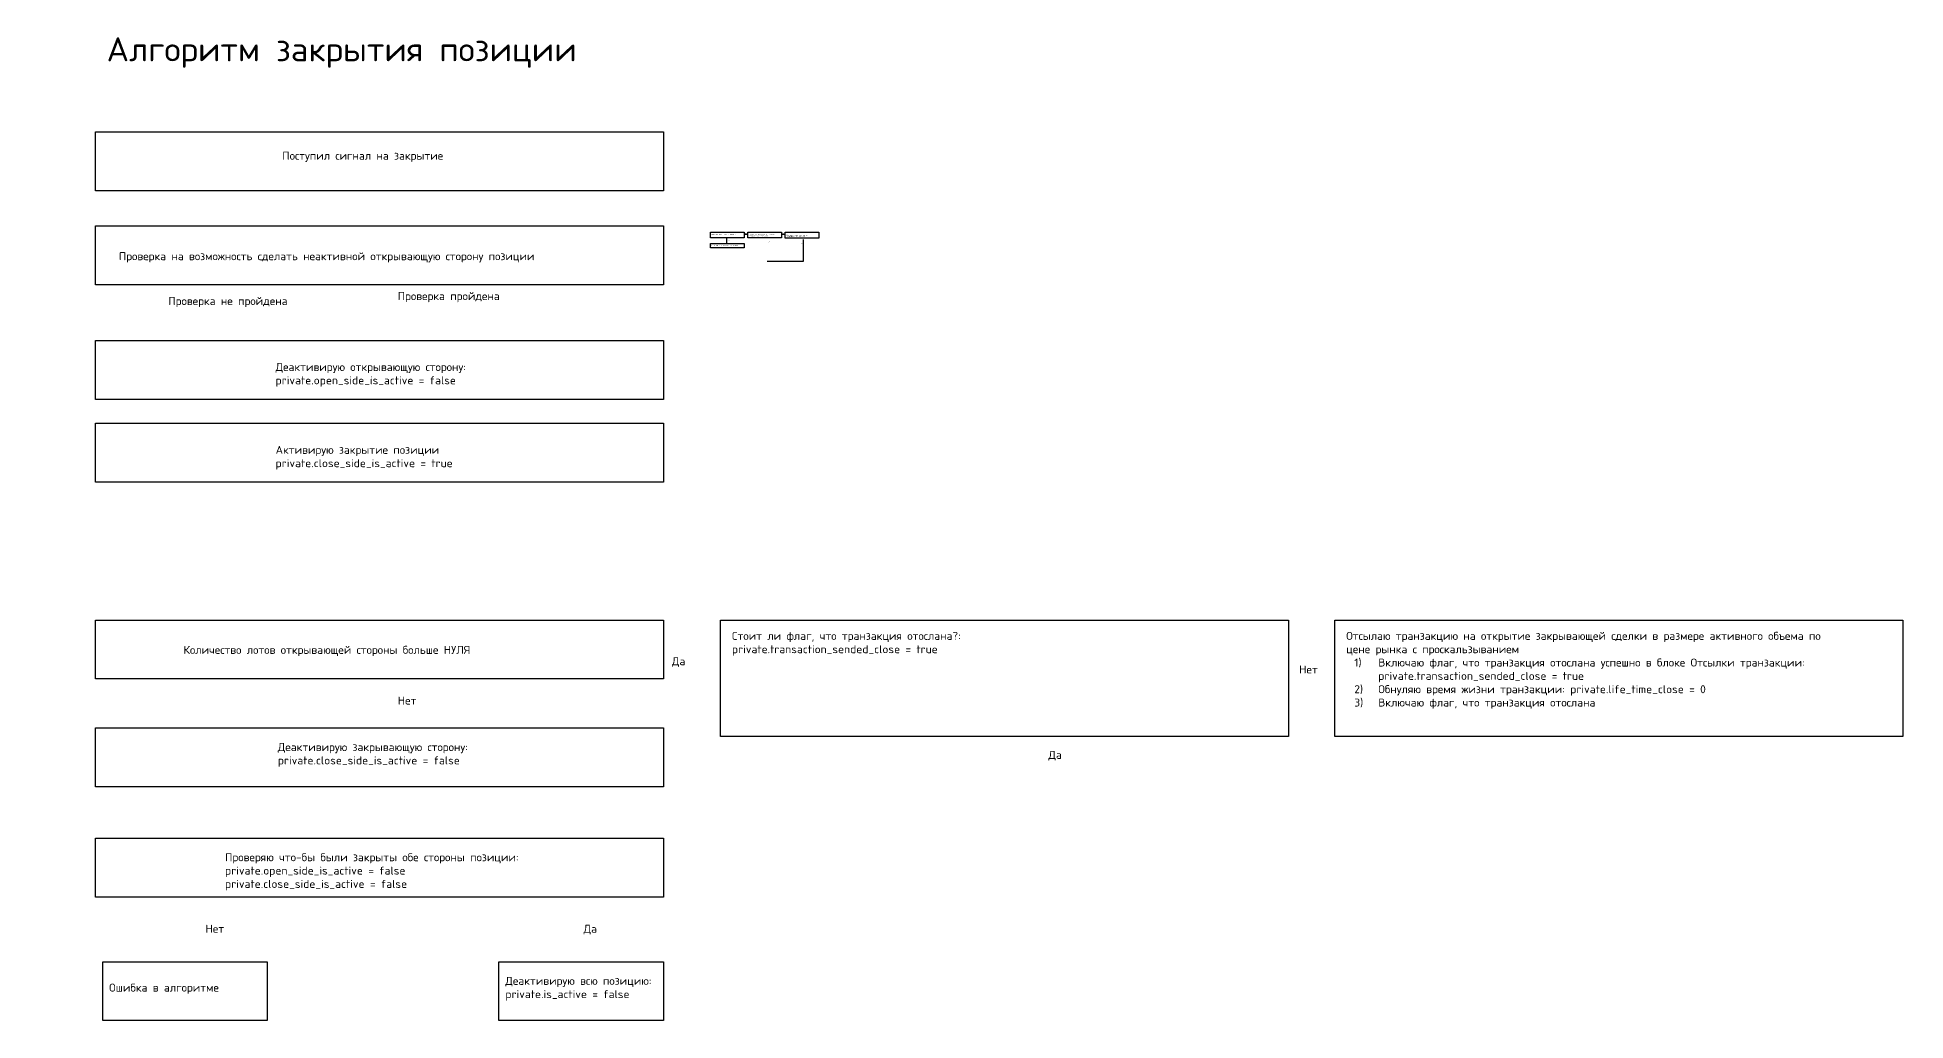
# Model space of a CAD drawing. Header units: metres. Extents: x 5387 to 32417, y 4252 to 8204.
# Drawn here: x 14401 to 16735, y 5285 to 6514 of the extents above; entities that cross this region are included whole.
import ezdxf

# ---------------------------------------------------------------- set-up
doc = ezdxf.new("R2010")
doc.units = ezdxf.units.M
doc.styles.get("Standard").update_dxf_attribs({"font": 'simplex.shx'})

msp = doc.modelspace()

# ---------------------------------------------------------------- linework, layer by layer
for points in [[(14473.6, 6395.9), (15183.3, 6395.9), (15183.3, 6322.2), (14473.6, 6322.2)], [(14473.6, 6278.3), (15183.3, 6278.3), (15183.3, 6204.6), (14473.6, 6204.6)], [(15242, 6270.4), (15284.1, 6270.4), (15284.1, 6263.4), (15242, 6263.4)], [(15242, 6256.4), (15284.1, 6256.4), (15284.1, 6251.1), (15242, 6251.1)], [(15288.8, 6270.4), (15331, 6270.4), (15331, 6263.3), (15288.8, 6263.3)], [(15335.5, 6270.4), (15377.6, 6270.4), (15377.6, 6263), (15335.5, 6263)], [(14473.6, 6135.2), (15183.3, 6135.2), (15183.3, 6061.5), (14473.6, 6061.5)], [(14473.6, 6031.6), (15183.3, 6031.6), (15183.3, 5957.9), (14473.6, 5957.9)], [(14473.6, 5785.6), (15183.3, 5785.6), (15183.3, 5712), (14473.6, 5712)], [(15254.6, 5785.6), (15964.3, 5785.6), (15964.3, 5640.1), (15254.6, 5640.1)], [(16022, 5785.6), (16731.8, 5785.6), (16731.8, 5640.1), (16022, 5640.1)], [(14473.6, 5650.8), (15183.3, 5650.8), (15183.3, 5577.1), (14473.6, 5577.1)], [(14473.6, 5512.9), (15183.3, 5512.9), (15183.3, 5439.3), (14473.6, 5439.3)]]:
    msp.add_lwpolyline(points, close=True)
at = {"flags": 128}
for points in [[(14834.4, 6281.1, 0, 10, 0), (14834.4, 6301.1, 0, 0, 0), (14834.4, 6321.9, 0, 0, 0)], [(15084.8, 5785.8, 0, 10, 0), (15084.8, 5808, 0, 0, 0), (15084.8, 5852.5, 0, 0, 0), (15771.4, 5852.5, 0, 0, 0), (15771.4, 6265.7, 0, 0, 0), (18371.6, 6265.7, 0, 0, 0), (18371.6, 5777, 0, 0, 0)], [(15224.6, 6269.1, 0, 10, 0), (15204.5, 6269.1, 0, 0, 0), (15183.8, 6269.1, 0, 0, 0)], [(15229.2, 6234.4, 0, 2, 0), (15243.1, 6234.4, 0, 0, 0), (15312.7, 6234.4, 0, 0, 0), (15312.7, 6263.1, 0, 0, 0)], [(14464.4, 6243.2, 0, 10, 0), (14438.3, 6243.2, 0, 0, 0), (14406.1, 6243.2, 0, 0, 0), (14406.1, 6154.8, 0, 0, 0), (14750.2, 6154.8, 0, 0, 0), (14750.2, 6200.7, 0, 0, 0)], [(15186.7, 6234.5, 0, 10, 0), (15206.8, 6234.5, 0, 0, 0), (15227.5, 6234.5, 0, 0, 0)], [(15262, 6234.6, 0, 2, 0), (15262, 6240.7, 0, 0, 0), (15262, 6250.5, 0, 0, 0)], [(14834.4, 6147.6, 0, 10, 0), (14834.4, 6167.7, 0, 0, 0), (14834.4, 6188.4, 0, 0, 0)], [(14834.4, 6027.2, 0, 10, 0), (14834.4, 6047.3, 0, 0, 0), (14834.4, 6068, 0, 0, 0)], [(14834.4, 5787, 0, 10, 0), (14834.4, 5807.1, 0, 0, 0), (14834.4, 5945.5, 0, 0, 0)], [(15238.5, 5750.2, 0, 10, 0), (15214.2, 5750.2, 0, 0, 0), (15186.8, 5750.2, 0, 0, 0)], [(16019, 5742.1, 0, 10, 0), (15994.7, 5742.1, 0, 0, 0), (15967.3, 5742.1, 0, 0, 0)], [(14834.4, 5667.3, 0, 10, 0), (14834.4, 5687.3, 0, 0, 0), (14834.4, 5708.1, 0, 0, 0)], [(17203, 5638.2, 0, 10, 0), (17203, 5615.8, 0, 0, 0), (17203, 5587.2, 0, 0, 0), (15653.8, 5587.2, 0, 0, 0), (15653.8, 5636.2, 0, 0, 0)], [(14834.4, 5520.4, 0, 10, 0), (14834.4, 5540.4, 0, 0, 0), (14834.4, 5561.2, 0, 0, 0)], [(14594.2, 5365.5, 0, 10, 0), (14594.2, 5385.5, 0, 0, 0), (14594.2, 5406.3, 0, 0, 0)], [(15066.6, 5365.5, 0, 10, 0), (15066.6, 5385.5, 0, 0, 0), (15066.6, 5406.3, 0, 0, 0)]]:
    msp.add_lwpolyline(points, format="xyseb", dxfattribs=at)
for points in [[(15262.4, 6257.1), (15262.4, 6260.4), (15262.4, 6264.2)], [(15288.8, 6267.5), (15285.9, 6267.5), (15284, 6267.5)], [(15313.1, 6234.5), (15324.1, 6234.5), (15358.2, 6234.5), (15358.2, 6261.3)], [(15334.9, 6267.5), (15332.9, 6267.5), (15330.8, 6267.5)]]:
    msp.add_lwpolyline(points, dxfattribs=at)
at = {"color": 1}
msp.add_lwpolyline([(14482.7, 5358.4), (14688.3, 5358.4), (14688.3, 5284.7), (14482.7, 5284.7)], close=True, dxfattribs=at)
at = {"color": 3}
msp.add_lwpolyline([(14977.7, 5358.4), (15183.3, 5358.4), (15183.3, 5284.7), (14977.7, 5284.7)], close=True, dxfattribs=at)

# ---------------------------------------------------------------- texts
at = {"color": 1, "attachment_point": 1}
for s, width, heights, insert, char_height in [('Алгоритм закрытия позиции', 929.853, [93.9], (14487.6, 6514.2), 30), ('Ошибка в алгоритме', 491.596, [0], (14490.8, 5331), 10)]:
    msp.add_mtext_dynamic_manual_height_columns(s, width=width, gutter_width=1, heights=heights, dxfattribs=dict(at, insert=insert, char_height=char_height))
at = {"attachment_point": 1}
for s, width, heights, insert, char_height in [('Поступил сигнал на закрытие', 305.418, [0], (14707.1, 6371.2), 10), ('Ордер открывающий позицию НЕактивен ', 305.418, [0], (15243.6, 6268.4), 1), ('нет', 2.473, [0], (15264.1, 6261.2), 1), ('да', 2.473, [0], (15285.2, 6269.9), 1), ('Свойство Открывающей позиции - активен? private.open_side_is_active = true', 39.961, [0], (15290.5, 6268), 1), ('нет', 2.473, [0], (15313.5, 6258.8), 1), ('да', 2.473, [0], (15331.9, 6269.7), 1), ('Деактивирую открывающую позицию private.open_side_is_active = false', 39.961, [0], (15337.2, 6267.3), 1), ('да', 2.473, [0], (15355.3, 6257.3), 1), ('Проверка на возможность сделать неактивной открывающую сторону позиции', 661.823, [0], (14502.9, 6245.5), 10), ('Отсылаю транзакцию на снятие активного ордера', 42.303, [0], (15242.1, 6254.3), 1), ('Проверка не пройдена', 210.5, [0], (14564.7, 6189.5), 10), ('Проверка пройдена', 158.04, [0], (14851.3, 6195.7), 10), ('Деактивирую открывающую сторону: private.open_side_is_active = false', 392.732, [0], (14698.7, 6107), 10), ('Активирую закрытие позиции\\Pprivate.close_side_is_active = true', 289.554, [0], (14698.7, 6003.4), 10), ('Стоит ли флаг, что транзакция отослана?:\\Pprivate.transaction_sended_close = true', 692.551, [110.7], (15268.9, 5770.8), 10), ('Отсылаю транзакцию на открытие закрывающей сделки в размере активного объема по цене рынка с проскальзыванием\\P\\pxi-3,l4,t4;1)^IВключаю флаг, что транзакция отослана успешно в блоке Отсылки транзакции: private.transaction_sended_close = true\\P2)^IОбнуляю время жизни транзакции: private.life_time_close = 0\\P3)^IВключаю флаг, что транзакция отослана', 674.931, [0], (16036.4, 5770.8), 10), ('Количество лотов открывающей стороны больше НУЛЯ', 491.596, [0], (14583.7, 5753.3), 10), ('Да', 158.04, [0], (15193.9, 5739.1), 10), ('Нет', 158.04, [0], (15977.5, 5728.8), 10), ('Нет', 158.04, [0], (14851.3, 5689.9), 10), ('Деактивирую закрывающую сторону:\\Pprivate.close_side_is_active = false', 491.596, [0], (14701.5, 5631.8), 10), ('Да', 158.04, [0], (15664.3, 5622), 10), ('Проверяю что-бы были закрыты обе стороны позиции:\\Pprivate.open_side_is_active = false\\Pprivate.close_side_is_active = false', 491.596, [0], (14635.6, 5494), 10), ('Нет', 158.04, [0], (14611.1, 5404.6), 10), ('Да', 158.04, [0], (15083.5, 5404.6), 10)]:
    msp.add_mtext_dynamic_manual_height_columns(s, width=width, gutter_width=1, heights=heights, dxfattribs=dict(at, insert=insert, char_height=char_height))
at = {"color": 3, "insert": (14985.8, 5339.5), "char_height": 10, "attachment_point": 1}
msp.add_mtext_dynamic_manual_height_columns('Деактивирую всю позицию:\\Pprivate.is_active = false', width=491.596, gutter_width=1, heights=[0], dxfattribs=at)

doc.saveas('drawing.dxf')
